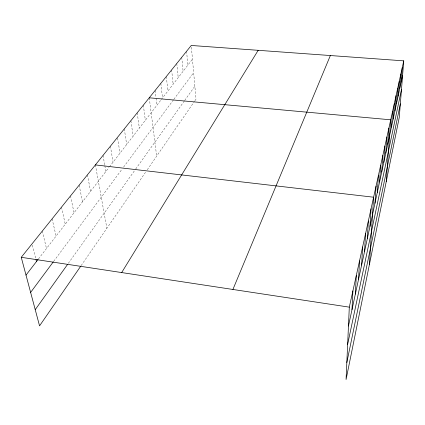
<?xml version="1.0" encoding="UTF-8"?>
<svg xmlns="http://www.w3.org/2000/svg" width="425" height="425" viewBox="0 0 425 425"><rect width="100%" height="100%" fill="white"/><g stroke="black" fill="none" stroke-linecap="round" stroke-linejoin="round"><path stroke-width="0.32" stroke-dasharray="2.12 1.59" d="M81.159 265.572L145.477 172.348M147.257 169.772L194.544 101.235M194.91 100.704L196.01 99.11L191.245 45.464M68.34 263.325L135.325 169.559M135.687 169.044L184.333 100.948M184.7 100.438L194.863 86.206M53.704 261.317L122.049 169.166M123.585 167.094L173.458 99.854M173.857 99.323L193.657 72.622M38.484 258.921L109.039 167.381M109.443 166.86L160.926 100.061M161.325 99.546L192.461 59.149M32.327 245.156L35.838 259M42.287 231.094L46.49 248.529M52.11 218.854L56.068 236.103M61.513 207.134L65.243 224.203M70.518 195.914L74.035 212.792M79.151 185.157L82.471 201.848M87.438 174.829L90.573 191.34M95.391 164.911L106.882 228.289M103.041 155.38L104.72 165.075M104.832 165.718L105.841 171.535M110.399 146.216L113.045 162.185M117.582 138.024L119.983 153.186M124.302 128.887L126.666 144.511M130.879 120.695L133.115 136.143M137.222 112.79L139.342 128.068M143.342 105.161L145.35 120.275M149.255 97.793L156.671 156.129M155.141 90.456L156.002 97.527M156.081 98.17L156.937 105.241M160.825 83.374L162.525 97.989M166.318 76.527L167.928 90.982M171.631 69.907L173.15 84.203M176.773 63.5L178.213 77.637M181.751 57.295L183.111 71.283M186.575 51.287L187.861 65.121"/><path stroke-width="0.64" d="M403.75 60.849L349.308 307.147L346.067 379.536L399.261 117.443L403.75 60.849L191.245 45.464L21.25 257.306L39.557 325.863L80.787 266.114M351.996 309.66L352.888 290.939M355.364 294.084L356.293 275.543M358.567 279.246L359.529 260.902M361.617 265.104L362.61 246.952M364.533 251.611L365.553 233.649M367.317 238.717L368.358 220.952M369.978 226.387L371.041 208.818M369.437 264.377L373.607 197.211L95.391 164.911M374.972 203.278L376.067 186.097M377.315 192.429L378.42 175.445M379.562 182.022L380.678 165.224M381.719 172.024L382.845 155.417M383.796 162.408L384.928 145.993M385.794 153.159L386.931 136.93M387.717 144.256L388.859 128.207M386.251 181.544L390.718 119.808L149.255 97.793M391.409 127.155L392.562 111.472M393.183 118.942L394.336 103.445M394.889 111.026L396.047 95.705M396.541 103.387L397.694 88.241M398.135 96.007L399.288 81.037M399.675 88.878L400.828 74.078M401.163 81.988L402.31 67.352M346.827 362.536L400.339 103.865M347.639 344.362L401.471 89.542M348.457 326.044L402.603 75.321M232.916 289.462L330.358 55.537M121.677 272.563L258.182 50.309M35.232 309.671L67.58 264.387M30.627 292.421L53.311 261.837M26.005 275.108L38.08 259.441M21.25 257.306L349.308 307.147M35.998 259.632L36.481 261.518"/></g></svg>
